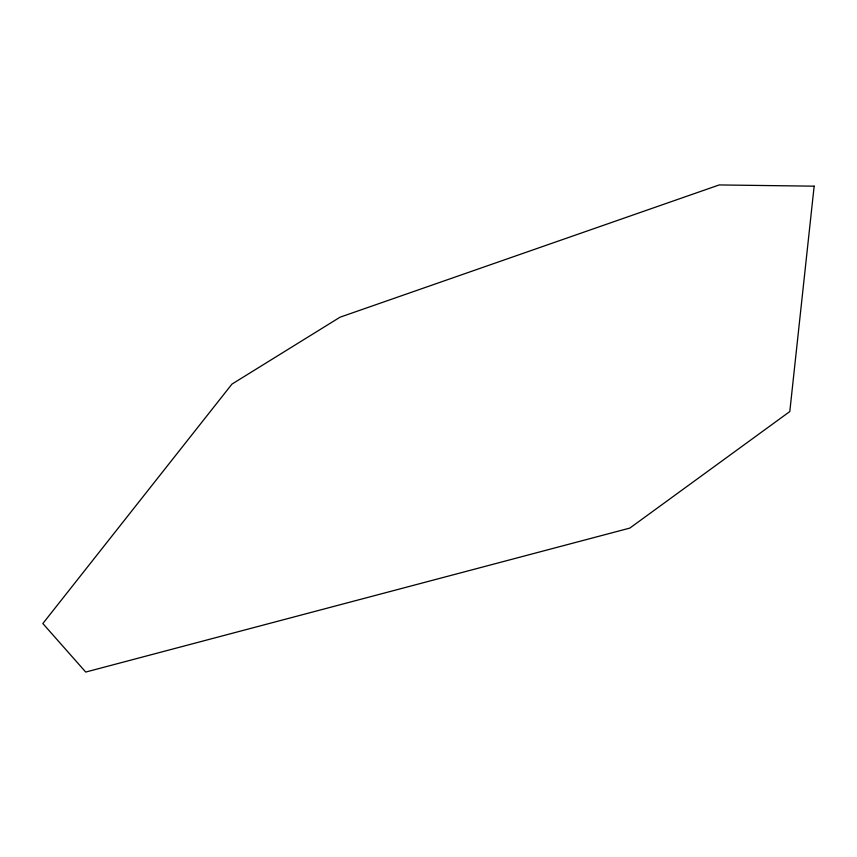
<?xml version="1.0" encoding="UTF-8"?>
<svg xmlns="http://www.w3.org/2000/svg" width="857" height="857" viewBox="0 0 857 857"><rect width="100%" height="100%" fill="white"/><g stroke="black" fill="none" stroke-linecap="round" stroke-linejoin="round"><path stroke-width="1.29" d="M814.15 186.173L789.8 411.553L629.82 528.094L85.721 672.059L42.85 623.532L231.958 384.097L340.047 317.197L719.216 184.941L814.15 186.173"/></g></svg>
